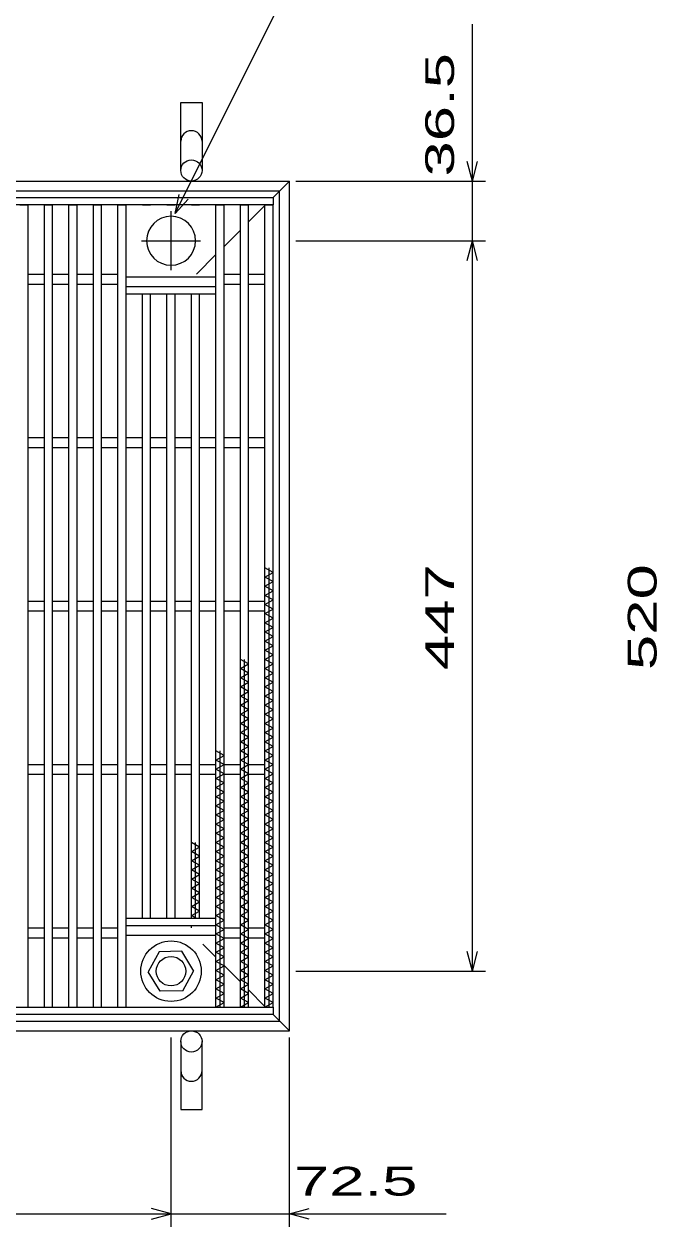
# Model space of a CAD drawing. Units: millimetres, scale not verified. Extents: x -1456 to 1385, y -1026 to 843.
# Drawn here: x -582 to -195, y -262 to 475 of the extents above; entities that cross this region are included whole.
import ezdxf
from ezdxf.enums import TextEntityAlignment as Align

# ---------------------------------------------------------------- set-up
doc = ezdxf.new("R2010")
doc.units = ezdxf.units.MM
doc.header["$LTSCALE"] = 8
doc.linetypes.add('CHAIN', pattern=[18.5, 12, -1.5, 3.5, -1.5])
doc.linetypes.add('DASHED', pattern=[7.5, 6, -1.5])
for name, color, linetype, lineweight in [('16', 3, 'Continuous', 25), ('19', 6, 'Continuous', 25), ('22', 4, 'Continuous', 25)]:
    doc.layers.add(name, color=color, linetype=linetype, lineweight=lineweight)
doc.styles.add('ベクトル', font='')
doc.styles.get('ベクトル').set_extended_font_data('ベクトル')

msp = doc.modelspace()

# ---------------------------------------------------------------- linework, layer by layer
at = {"layer": '16'}
for p, q in [((-930, 368.5), (-430, 368.5)), ((-430, 368.5), (-430, 364)), ((-430, 364), (-930, 364)), ((-585, 364), (-580, 364)), ((-580, -127), (-580, 364)), ((-570, -127), (-570, 364)), ((-570, 364), (-565, 364)), ((-565, -127), (-565, 364)), ((-555, -127), (-555, 364)), ((-555, 364), (-550, 364)), ((-550, -127), (-550, 364)), ((-540, -127), (-540, 364)), ((-540, 364), (-535, 364)), ((-535, -127), (-535, 364)), ((-525, -127), (-525, 364)), ((-525, 364), (-520, 364)), ((-520, -127), (-520, 364)), ((-510, 364), (-505, 364)), ((-495, 364), (-490, 364)), ((-480, 364), (-475, 364)), ((-465, -127), (-465, 364)), ((-465, 364), (-460, 364)), ((-460, -127), (-460, 364)), ((-450, -127), (-450, 364)), ((-450, 364), (-445, 364)), ((-445, -127), (-445, 364)), ((-435, -127), (-435, 364)), ((-435, 364), (-430, 364)), ((-430, -127), (-430, 364)), ((-580, 321.5), (-570, 321.5)), ((-565, 321.5), (-555, 321.5)), ((-550, 321.5), (-540, 321.5)), ((-535, 321.5), (-525, 321.5)), ((-520, 320), (-465, 320)), ((-460, 321.5), (-450, 321.5)), ((-445, 321.5), (-435, 321.5)), ((-580, 315.5), (-570, 315.5)), ((-565, 315.5), (-555, 315.5)), ((-550, 315.5), (-540, 315.5)), ((-535, 315.5), (-525, 315.5)), ((-520, 314), (-465, 314)), ((-520, 309.5), (-520, 314)), ((-520, 309.5), (-465, 309.5)), ((-510, -72.5), (-510, 309.5)), ((-505, -72.5), (-505, 309.5)), ((-495, -72.5), (-495, 309.5)), ((-490, -72.5), (-490, 309.5)), ((-480, -72.5), (-480, 309.5)), ((-475, -72.5), (-475, 309.5)), ((-465, 309.5), (-465, 314)), ((-460, 315.5), (-450, 315.5)), ((-445, 315.5), (-435, 315.5)), ((-580, 221.5), (-570, 221.5)), ((-565, 221.5), (-555, 221.5)), ((-550, 221.5), (-540, 221.5)), ((-535, 221.5), (-525, 221.5)), ((-520, 221.5), (-510, 221.5)), ((-505, 221.5), (-495, 221.5)), ((-490, 221.5), (-480, 221.5)), ((-475, 221.5), (-465, 221.5)), ((-460, 221.5), (-450, 221.5)), ((-445, 221.5), (-435, 221.5)), ((-580, 215.5), (-570, 215.5)), ((-565, 215.5), (-555, 215.5)), ((-550, 215.5), (-540, 215.5)), ((-535, 215.5), (-525, 215.5)), ((-520, 215.5), (-510, 215.5)), ((-505, 215.5), (-495, 215.5)), ((-490, 215.5), (-480, 215.5)), ((-475, 215.5), (-465, 215.5)), ((-460, 215.5), (-450, 215.5)), ((-445, 215.5), (-435, 215.5)), ((-430, 139), (-435, 141.8)), ((-432.5, -127), (-432.5, 141.8)), ((-435, 136.2), (-430, 139)), ((-430, 133.4), (-435, 136.2)), ((-435, 130.6), (-430, 133.4)), ((-430, 127.8), (-435, 130.6)), ((-435, 125), (-430, 127.8)), ((-580, 121.5), (-570, 121.5)), ((-565, 121.5), (-555, 121.5)), ((-550, 121.5), (-540, 121.5)), ((-535, 121.5), (-525, 121.5)), ((-520, 121.5), (-510, 121.5)), ((-505, 121.5), (-495, 121.5)), ((-490, 121.5), (-480, 121.5)), ((-475, 121.5), (-465, 121.5)), ((-460, 121.5), (-450, 121.5)), ((-445, 121.5), (-435, 121.5)), ((-430, 122.2), (-435, 125)), ((-435, 119.4), (-430, 122.2)), ((-430, 116.6), (-435, 119.4)), ((-580, 115.5), (-570, 115.5)), ((-565, 115.5), (-555, 115.5)), ((-550, 115.5), (-540, 115.5)), ((-535, 115.5), (-525, 115.5)), ((-520, 115.5), (-510, 115.5)), ((-505, 115.5), (-495, 115.5)), ((-490, 115.5), (-480, 115.5)), ((-475, 115.5), (-465, 115.5)), ((-460, 115.5), (-450, 115.5)), ((-445, 115.5), (-435, 115.5)), ((-435, 113.8), (-430, 116.6)), ((-430, 111), (-435, 113.8)), ((-435, 108.2), (-430, 111)), ((-430, 105.4), (-435, 108.2)), ((-435, 102.6), (-430, 105.4)), ((-430, 99.8), (-435, 102.6)), ((-435, 97), (-430, 99.8)), ((-430, 94.2), (-435, 97)), ((-435, 91.4), (-430, 94.2)), ((-430, 88.6), (-435, 91.4)), ((-435, 85.8), (-430, 88.6)), ((-445, 83), (-450, 85.8)), ((-450, 80.2), (-445, 83)), ((-447.5, -127), (-447.5, 85.8)), ((-430, 83), (-435, 85.8)), ((-435, 80.2), (-430, 83)), ((-445, 77.4), (-450, 80.2)), ((-450, 74.6), (-445, 77.4)), ((-445, 71.8), (-450, 74.6)), ((-430, 77.4), (-435, 80.2)), ((-435, 74.6), (-430, 77.4)), ((-430, 71.8), (-435, 74.6)), ((-450, 69), (-445, 71.8)), ((-445, 66.2), (-450, 69)), ((-435, 69), (-430, 71.8)), ((-430, 66.2), (-435, 69)), ((-450, 63.4), (-445, 66.2)), ((-445, 60.6), (-450, 63.4)), ((-450, 57.8), (-445, 60.6)), ((-435, 63.4), (-430, 66.2)), ((-430, 60.6), (-435, 63.4)), ((-435, 57.8), (-430, 60.6)), ((-445, 55), (-450, 57.8)), ((-450, 52.2), (-445, 55)), ((-445, 49.4), (-450, 52.2)), ((-430, 55), (-435, 57.8)), ((-435, 52.2), (-430, 55)), ((-430, 49.4), (-435, 52.2)), ((-450, 46.6), (-445, 49.4)), ((-445, 43.8), (-450, 46.6)), ((-435, 46.6), (-430, 49.4)), ((-430, 43.8), (-435, 46.6)), ((-450, 41), (-445, 43.8)), ((-445, 38.2), (-450, 41)), ((-450, 35.4), (-445, 38.2)), ((-435, 41), (-430, 43.8)), ((-430, 38.2), (-435, 41)), ((-435, 35.4), (-430, 38.2)), ((-460, 27), (-465, 29.8)), ((-462.5, -127), (-462.5, 29.8)), ((-445, 32.6), (-450, 35.4)), ((-450, 29.8), (-445, 32.6)), ((-445, 27), (-450, 29.8)), ((-430, 32.6), (-435, 35.4)), ((-435, 29.8), (-430, 32.6)), ((-430, 27), (-435, 29.8)), ((-465, 24.2), (-460, 27)), ((-460, 21.4), (-465, 24.2)), ((-450, 24.2), (-445, 27)), ((-445, 21.4), (-450, 24.2)), ((-435, 24.2), (-430, 27)), ((-430, 21.4), (-435, 24.2)), ((-580, 21.5), (-570, 21.5)), ((-580, 15.5), (-570, 15.5)), ((-565, 21.5), (-555, 21.5)), ((-565, 15.5), (-555, 15.5)), ((-550, 21.5), (-540, 21.5)), ((-550, 15.5), (-540, 15.5)), ((-535, 21.5), (-525, 21.5)), ((-535, 15.5), (-525, 15.5)), ((-520, 21.5), (-510, 21.5)), ((-520, 15.5), (-510, 15.5)), ((-505, 21.5), (-495, 21.5)), ((-505, 15.5), (-495, 15.5)), ((-490, 21.5), (-480, 21.5)), ((-490, 15.5), (-480, 15.5)), ((-475, 21.5), (-465, 21.5)), ((-475, 15.5), (-465, 15.5)), ((-465, 18.6), (-460, 21.4)), ((-460, 15.8), (-465, 18.6)), ((-465, 13), (-460, 15.8)), ((-460, 21.5), (-450, 21.5)), ((-460, 15.5), (-450, 15.5)), ((-450, 18.6), (-445, 21.4)), ((-445, 15.8), (-450, 18.6)), ((-450, 13), (-445, 15.8)), ((-445, 21.5), (-435, 21.5)), ((-445, 15.5), (-435, 15.5)), ((-435, 18.6), (-430, 21.4)), ((-430, 15.8), (-435, 18.6)), ((-435, 13), (-430, 15.8)), ((-460, 10.2), (-465, 13)), ((-465, 7.4), (-460, 10.2)), ((-460, 4.6), (-465, 7.4)), ((-445, 10.2), (-450, 13)), ((-450, 7.4), (-445, 10.2)), ((-445, 4.6), (-450, 7.4)), ((-430, 10.2), (-435, 13)), ((-435, 7.4), (-430, 10.2)), ((-430, 4.6), (-435, 7.4)), ((-465, 1.8), (-460, 4.6)), ((-460, -1), (-465, 1.8)), ((-450, 1.8), (-445, 4.6)), ((-445, -1), (-450, 1.8)), ((-435, 1.8), (-430, 4.6)), ((-430, -1), (-435, 1.8)), ((-465, -3.8), (-460, -1)), ((-460, -6.6), (-465, -3.8)), ((-465, -9.4), (-460, -6.6)), ((-450, -3.8), (-445, -1)), ((-445, -6.6), (-450, -3.8)), ((-450, -9.4), (-445, -6.6)), ((-435, -3.8), (-430, -1)), ((-430, -6.6), (-435, -3.8)), ((-435, -9.4), (-430, -6.6)), ((-460, -12.2), (-465, -9.4)), ((-465, -15), (-460, -12.2)), ((-445, -12.2), (-450, -9.4)), ((-450, -15), (-445, -12.2)), ((-430, -12.2), (-435, -9.4)), ((-435, -15), (-430, -12.2)), ((-460, -17.8), (-465, -15)), ((-465, -20.6), (-460, -17.8)), ((-460, -23.4), (-465, -20.6)), ((-445, -17.8), (-450, -15)), ((-450, -20.6), (-445, -17.8)), ((-445, -23.4), (-450, -20.6)), ((-430, -17.8), (-435, -15)), ((-435, -20.6), (-430, -17.8)), ((-430, -23.4), (-435, -20.6)), ((-475, -29), (-480, -26.2)), ((-480, -31.8), (-475, -29)), ((-477.5, -72.5), (-477.5, -26.2)), ((-465, -26.2), (-460, -23.4)), ((-460, -29), (-465, -26.2)), ((-465, -31.8), (-460, -29)), ((-450, -26.2), (-445, -23.4)), ((-445, -29), (-450, -26.2)), ((-450, -31.8), (-445, -29)), ((-435, -26.2), (-430, -23.4)), ((-430, -29), (-435, -26.2)), ((-435, -31.8), (-430, -29)), ((-475, -34.6), (-480, -31.8)), ((-480, -37.4), (-475, -34.6)), ((-460, -34.6), (-465, -31.8)), ((-465, -37.4), (-460, -34.6)), ((-445, -34.6), (-450, -31.8)), ((-450, -37.4), (-445, -34.6)), ((-430, -34.6), (-435, -31.8)), ((-435, -37.4), (-430, -34.6)), ((-475, -40.2), (-480, -37.4)), ((-480, -43), (-475, -40.2)), ((-475, -45.8), (-480, -43)), ((-460, -40.2), (-465, -37.4)), ((-465, -43), (-460, -40.2)), ((-460, -45.8), (-465, -43)), ((-445, -40.2), (-450, -37.4)), ((-450, -43), (-445, -40.2)), ((-445, -45.8), (-450, -43)), ((-430, -40.2), (-435, -37.4)), ((-435, -43), (-430, -40.2)), ((-430, -45.8), (-435, -43)), ((-480, -48.6), (-475, -45.8)), ((-475, -51.4), (-480, -48.6)), ((-480, -54.2), (-475, -51.4)), ((-465, -48.6), (-460, -45.8)), ((-460, -51.4), (-465, -48.6)), ((-465, -54.2), (-460, -51.4)), ((-450, -48.6), (-445, -45.8)), ((-445, -51.4), (-450, -48.6)), ((-450, -54.2), (-445, -51.4)), ((-435, -48.6), (-430, -45.8)), ((-430, -51.4), (-435, -48.6)), ((-435, -54.2), (-430, -51.4)), ((-475, -57), (-480, -54.2)), ((-480, -59.8), (-475, -57)), ((-460, -57), (-465, -54.2)), ((-465, -59.8), (-460, -57)), ((-445, -57), (-450, -54.2)), ((-450, -59.8), (-445, -57)), ((-430, -57), (-435, -54.2)), ((-435, -59.8), (-430, -57)), ((-475, -62.6), (-480, -59.8)), ((-480, -65.4), (-475, -62.6)), ((-475, -68.2), (-480, -65.4)), ((-460, -62.6), (-465, -59.8)), ((-465, -65.4), (-460, -62.6)), ((-460, -68.2), (-465, -65.4)), ((-445, -62.6), (-450, -59.8)), ((-450, -65.4), (-445, -62.6)), ((-445, -68.2), (-450, -65.4)), ((-430, -62.6), (-435, -59.8)), ((-435, -65.4), (-430, -62.6)), ((-430, -68.2), (-435, -65.4)), ((-520, -72.5), (-465, -72.5)), ((-520, -77), (-520, -72.5)), ((-480, -71), (-475, -68.2)), ((-477.32, -72.5), (-480, -71)), ((-465, -71), (-460, -68.2)), ((-460, -73.8), (-465, -71)), ((-465, -77), (-465, -72.5)), ((-450, -71), (-445, -68.2)), ((-445, -73.8), (-450, -71)), ((-435, -71), (-430, -68.2)), ((-430, -73.8), (-435, -71)), ((-580, -78.5), (-570, -78.5)), ((-565, -78.5), (-555, -78.5)), ((-550, -78.5), (-540, -78.5)), ((-535, -78.5), (-525, -78.5)), ((-520, -77), (-465, -77)), ((-465, -76.6), (-460, -73.8)), ((-460, -79.4), (-465, -76.6)), ((-465, -82.2), (-460, -79.4)), ((-460, -78.5), (-450, -78.5)), ((-450, -76.6), (-445, -73.8)), ((-445, -79.4), (-450, -76.6)), ((-450, -82.2), (-445, -79.4)), ((-445, -78.5), (-435, -78.5)), ((-435, -76.6), (-430, -73.8)), ((-430, -79.4), (-435, -76.6)), ((-435, -82.2), (-430, -79.4)), ((-580, -84.5), (-570, -84.5)), ((-565, -84.5), (-555, -84.5)), ((-550, -84.5), (-540, -84.5)), ((-535, -84.5), (-525, -84.5)), ((-520, -83), (-465, -83)), ((-460, -85), (-465, -82.2)), ((-465, -87.8), (-460, -85)), ((-460, -90.6), (-465, -87.8)), ((-460, -84.5), (-450, -84.5)), ((-445, -85), (-450, -82.2)), ((-450, -87.8), (-445, -85)), ((-445, -90.6), (-450, -87.8)), ((-445, -84.5), (-435, -84.5)), ((-430, -85), (-435, -82.2)), ((-435, -87.8), (-430, -85)), ((-430, -90.6), (-435, -87.8)), ((-499.79, -93.05), (-506.5, -105.34)), ((-485.8, -92.71), (-499.79, -93.05)), ((-478.5, -105), (-485.8, -92.71)), ((-465, -93.4), (-460, -90.6)), ((-460, -96.2), (-465, -93.4)), ((-450, -93.4), (-445, -90.6)), ((-445, -96.2), (-450, -93.4)), ((-435, -93.4), (-430, -90.6)), ((-430, -96.2), (-435, -93.4)), ((-465, -99), (-460, -96.2)), ((-460, -101.8), (-465, -99)), ((-465, -104.6), (-460, -101.8)), ((-450, -99), (-445, -96.2)), ((-445, -101.8), (-450, -99)), ((-450, -104.6), (-445, -101.8)), ((-435, -99), (-430, -96.2)), ((-430, -101.8), (-435, -99)), ((-435, -104.6), (-430, -101.8)), ((-499.2, -117.29), (-506.5, -105.34)), ((-485.21, -116.95), (-478.5, -104.66)), ((-460, -107.4), (-465, -104.6)), ((-465, -110.2), (-460, -107.4)), ((-460, -113), (-465, -110.2)), ((-445, -107.4), (-450, -104.6)), ((-450, -110.2), (-445, -107.4)), ((-445, -113), (-450, -110.2)), ((-430, -107.4), (-435, -104.6)), ((-435, -110.2), (-430, -107.4)), ((-430, -113), (-435, -110.2)), ((-485.21, -116.95), (-499.2, -117.29)), ((-465, -115.8), (-460, -113)), ((-460, -118.6), (-465, -115.8)), ((-450, -115.8), (-445, -113)), ((-445, -118.6), (-450, -115.8)), ((-435, -115.8), (-430, -113)), ((-430, -118.6), (-435, -115.8)), ((-465, -121.4), (-460, -118.6)), ((-460, -124.2), (-465, -121.4)), ((-465, -127), (-460, -124.2)), ((-450, -121.4), (-445, -118.6)), ((-445, -124.2), (-450, -121.4)), ((-450, -127), (-445, -124.2)), ((-435, -121.4), (-430, -118.6)), ((-430, -124.2), (-435, -121.4)), ((-435, -127), (-430, -124.2)), ((-930, -127), (-430, -127)), ((-430, -131.5), (-930, -131.5)), ((-585, -127), (-580, -127)), ((-570, -127), (-565, -127)), ((-555, -127), (-550, -127)), ((-540, -127), (-535, -127)), ((-525, -127), (-520, -127)), ((-510, -127), (-505, -127)), ((-495, -127), (-490, -127)), ((-480, -127), (-475, -127)), ((-465, -127), (-460, -127)), ((-450, -127), (-445, -127)), ((-435, -127), (-430, -127)), ((-430, -127), (-430, -131.5))]:
    msp.add_line(p, q, dxfattribs=at)
at = {"layer": '16', "linetype": 'CHAIN'}
for p, q in [((-492.5, 324), (-492.5, 360)), ((-510.5, 342), (-474.5, 342))]:
    msp.add_line(p, q, dxfattribs=at)
at = {"layer": '16'}
for radius in [18.5, 9]:
    msp.add_circle((-492.5, -105), radius, dxfattribs=at)
for start, end in [(90, 270), (270, 90)]:
    msp.add_arc((-492.5, 342), 15, start, end, dxfattribs=at)
at = {"layer": '19'}
for p, q in [((-486.5, 385), (-486.5, 426.62)), ((-486.5, 426.62), (-473.5, 426.62)), ((-473.5, 426.62), (-473.5, 385)), ((-940, 378.5), (-420, 378.5)), ((-420, -141.5), (-420, 378.5)), ((-934, 372.5), (-426, 372.5)), ((-426, -135.5), (-426, 372.5)), ((-934, -135.5), (-426, -135.5)), ((-940, -141.5), (-420, -141.5)), ((-486.5, -148), (-486.5, -189.62)), ((-473.5, -189.62), (-473.5, -148)), ((-486.5, -189.62), (-473.5, -189.62))]:
    msp.add_line(p, q, dxfattribs=at)
at = {"layer": '19', "linetype": 'DASHED'}
for p, q in [((-430, 368.5), (-420, 378.5)), ((-445, 353.5), (-435, 363.5)), ((-460, 338.5), (-450, 348.5)), ((-477, 321.5), (-465, 333.5)), ((-480, -78.5), (-480, -77)), ((-465, -96.5), (-473, -88.5)), ((-450, -111.5), (-460, -101.5)), ((-435, -126.5), (-445, -116.5)), ((-420, -141.5), (-430, -131.5))]:
    msp.add_line(p, q, dxfattribs=at)
at = {"layer": '19'}
for centre in [(-480, 385), (-480, -148)]:
    msp.add_circle(centre, 6.5, dxfattribs=at)
for centre, start, end in [((-480, 402.84), 0, 180), ((-480, -165.84), 180, 0)]:
    msp.add_arc(centre, 6.5, start, end, dxfattribs=at)
at = {"layer": '22'}
for p, q in [((-490, 358.6), (-426, 486.6)), ((-308, 378.5), (-308, 474.5)), ((-308, 378.5), (-311.2, 390.5)), ((-308, 378.5), (-304.8, 390.5)), ((-416, 378.5), (-300, 378.5)), ((-308, 342), (-308, 378.5)), ((-490, 358.6), (-487.6, 370.28)), ((-490, 358.6), (-482, 367.4)), ((-416, 342), (-300, 342)), ((-311.2, 330), (-308, 342)), ((-304.8, 330), (-308, 342)), ((-308, -105), (-308, 342)), ((-308, -105), (-311.2, -93)), ((-308, -105), (-304.8, -93)), ((-416, -105), (-300, -105)), ((-492.5, -261.5), (-492.5, -145.5)), ((-420, -261.5), (-420, -145.5)), ((-867.5, -253.5), (-492.5, -253.5)), ((-492.5, -253.5), (-504.5, -250.3)), ((-504.5, -256.7), (-492.5, -253.5)), ((-492.5, -253.5), (-420, -253.5)), ((-420, -253.5), (-408, -250.3)), ((-408, -256.7), (-420, -253.5)), ((-420, -253.5), (-324, -253.5))]:
    msp.add_line(p, q, dxfattribs=at)

# ---------------------------------------------------------------- texts
at = {"layer": '22', "color": 2, "style": 'ベクトル', "width": 1.65}
for s, p in [(' 36.5 ', (-328, 370.5)), (' 447 ', (-328, 68.5)), (' 520 ', (-204, 68.5))]:
    msp.add_text(s, height=17.6, rotation=90, dxfattribs=at).set_placement(p, align=Align.MIDDLE_LEFT)
msp.add_text(' 72.5 ', height=17.6, dxfattribs=at).set_placement((-428, -233.5), align=Align.MIDDLE_LEFT)

doc.saveas('drawing.dxf')
